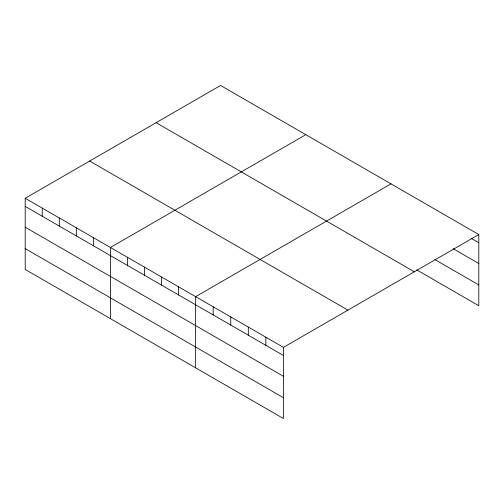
<?xml version="1.0" encoding="UTF-8"?>
<svg xmlns="http://www.w3.org/2000/svg" width="504" height="504" viewBox="0 0 504 504"><rect width="100%" height="100%" fill="white"/><g stroke="black" fill="none" stroke-linecap="round" stroke-linejoin="round"><path stroke-width="0.76" d="M25.2 198.267L283.431 347.351L283.431 418.534L25.2 269.445L25.2 198.267L220.569 85.466L478.8 234.555L478.8 305.733L416.663 269.861M305.789 134.669L110.414 247.464L110.414 318.641M391.003 183.866L195.634 296.661L195.634 367.844M283.431 347.351L478.8 234.555M471.372 238.398L478.8 242.689M453.134 248.68L478.8 263.498M434.902 259.585L478.8 284.93M156.101 122.692L414.326 271.776M89.674 161.041L347.899 310.13M25.2 206.401L283.431 355.49M25.2 227.203L283.431 376.293M25.2 248.642L283.431 397.725M265.866 337.214L265.866 345.347M248.308 327.077L248.308 335.21M230.75 316.94L230.75 325.074M213.192 306.804L213.192 314.937M178.586 286.82L178.586 294.96M161.545 276.986L161.545 285.119M144.503 267.145L144.503 275.279M127.462 257.305L127.462 265.438M93.372 237.623L93.372 245.757M76.331 227.783L76.331 235.916M59.289 217.942L59.289 226.082M42.242 208.108L42.242 216.241"/></g></svg>
